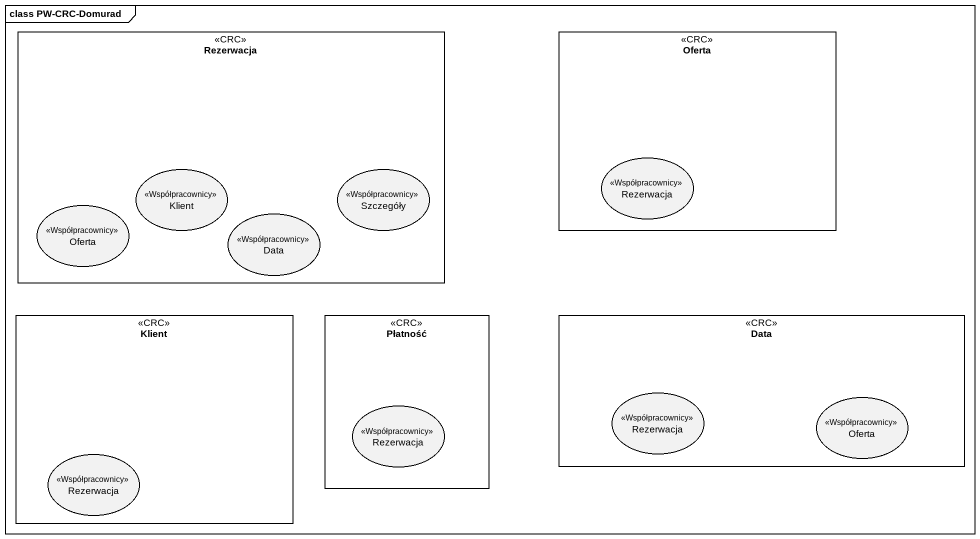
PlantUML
@startuml
mainframe class PW-CRC-Domurad
rectangle Rezerwacja <<CRC>> {
  usecase Klient <<Współpracownicy>>
  usecase Szczegóły <<Współpracownicy>>
  usecase "Oferta" as Oferta_2 <<Współpracownicy>>
  usecase Data <<Współpracownicy>>
}
rectangle Oferta <<CRC>> {
  usecase "Rezerwacja" as Rezerwacja_2 <<Współpracownicy>>
}
rectangle "Klient" as Klient_2 <<CRC>> {
  usecase "Rezerwacja" as Rezerwacja_5 <<Współpracownicy>>
}
rectangle Płatność <<CRC>> {
  usecase "Rezerwacja" as Rezerwacja_3 <<Współpracownicy>>
}
rectangle "Data" as Data_2 <<CRC>> {
  usecase "Rezerwacja" as Rezerwacja_4 <<Współpracownicy>>
  usecase "Oferta" as Oferta_3 <<Współpracownicy>>
}
@enduml
